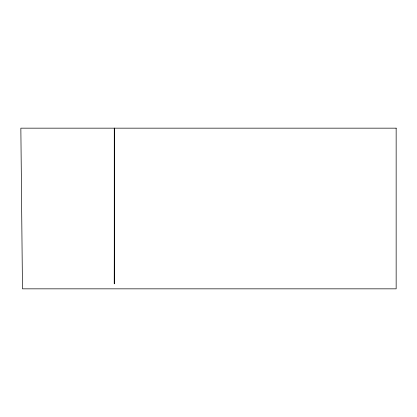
<?xml version="1.0" encoding="UTF-8"?>
<svg xmlns="http://www.w3.org/2000/svg" width="417" height="417" viewBox="0 0 417 417"><rect width="100%" height="100%" fill="white"/><g stroke="black" fill="none" stroke-linecap="round" stroke-linejoin="round"><path stroke-width="0.63" d="M114.513 128.16L114.268 283.857L114.268 128.16M396.15 128.16L20.85 128.16L22.471 288.84L396.15 288.84L396.15 128.16"/></g></svg>
